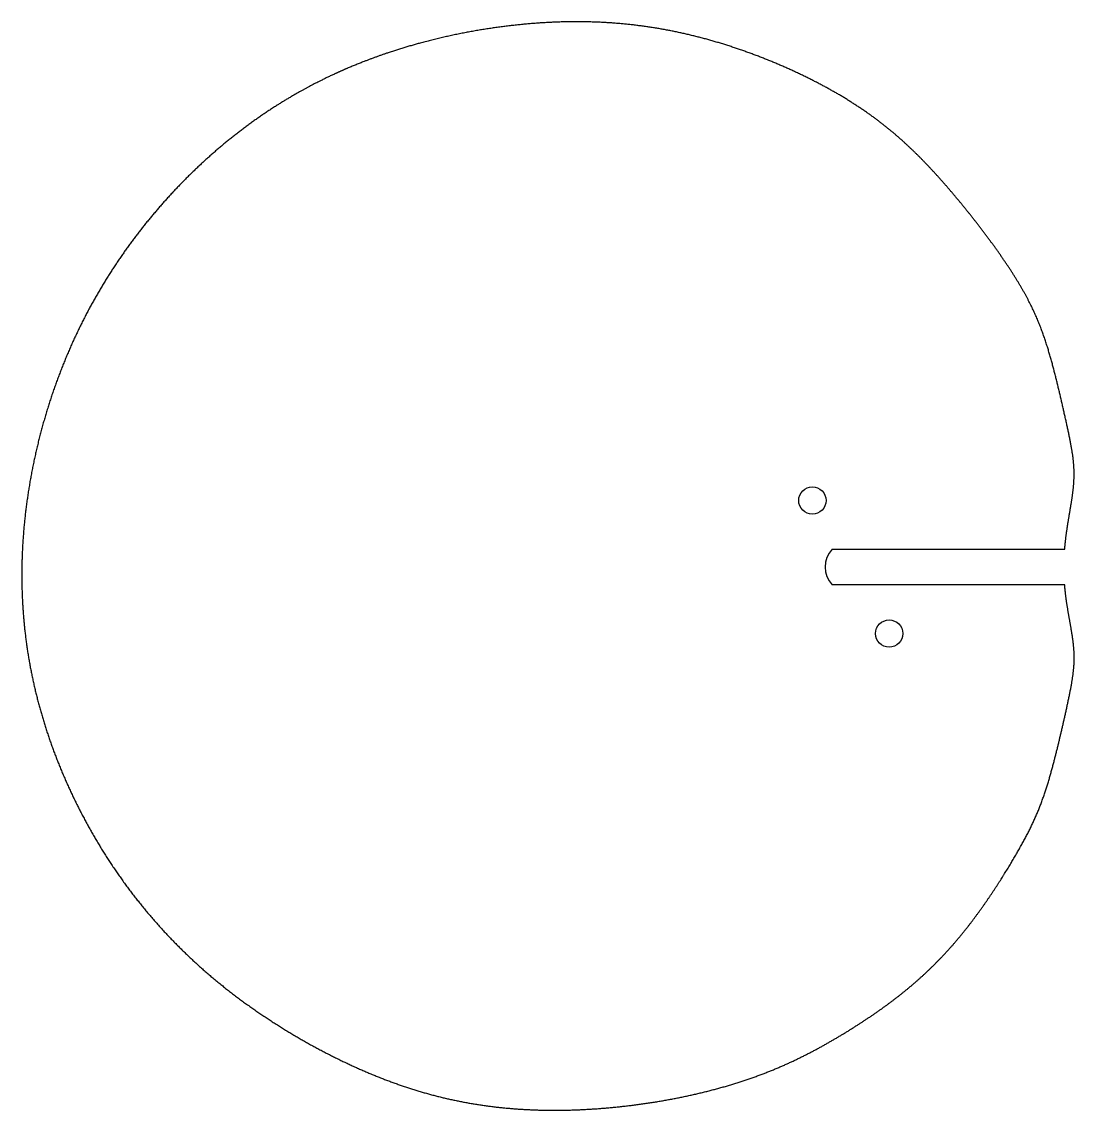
# Model space of a CAD drawing. Header units: millimetres. Extents: x -194 to 52, y -127 to 128.
import ezdxf

# ---------------------------------------------------------------- set-up
doc = ezdxf.new("R2010")
doc.units = ezdxf.units.MM
doc.layers.get('0').update_dxf_attribs({"linetype": 'CONTINUOUS'})

msp = doc.modelspace()

# ---------------------------------------------------------------- linework, layer by layer
for p, q in [((-4.33, 4.15), (50.1, 4.15)), ((50.09, -4.15), (-4.33, -4.15))]:
    msp.add_line(p, q)
for centre in [(-9, 15.59), (9, -15.59)]:
    msp.add_circle(centre, 3.2)
msp.add_arc((0, 0), 6, 136.2378, 223.7622)
for points, knots in [([(50.1, 4.15), (50.16, 4.9), (50.33, 6.69), (50.7, 9.47), (51.33, 13.07), (52.06, 17.2), (52.42, 21.05), (52.27, 24.66), (51.67, 28.42), (50.77, 32.65), (49.7, 37.42), (48.52, 42.5), (47.25, 47.6), (45.85, 52.45), (44.22, 57.02), (42.25, 61.42), (39.83, 65.85), (36.89, 70.5), (33.48, 75.38), (29.7, 80.4), (25.71, 85.4), (21.62, 90.22), (17.51, 94.71), (13.35, 98.83), (9.03, 102.62), (4.42, 106.14), (-0.61, 109.46), (-6.11, 112.64), (-12.08, 115.65), (-18.43, 118.46), (-25.08, 121), (-31.9, 123.21), (-38.82, 125.01), (-45.8, 126.37), (-52.83, 127.29), (-59.95, 127.76), (-67.18, 127.8), (-74.55, 127.41), (-82.06, 126.6), (-89.67, 125.39), (-97.3, 123.75), (-104.89, 121.68), (-110.85, 119.67), (-115.22, 117.97), (-118.09, 116.75), (-119.51, 116.12)], [-0.339353, -0.339353, -0.339353, -0.339353, -0.339353, -0.339353, -0.3333333, -0.325, -0.3166667, -0.3083333, -0.3, -0.2916667, -0.2833333, -0.275, -0.2666667, -0.2583333, -0.25, -0.2416667, -0.2333333, -0.225, -0.2166667, -0.2083333, -0.2, -0.1916667, -0.1833333, -0.175, -0.1666667, -0.1583333, -0.15, -0.1416667, -0.1333333, -0.125, -0.1166667, -0.1083333, -0.1, -0.0916667, -0.0833333, -0.075, -0.0666667, -0.0583333, -0.05, -0.0416667, -0.0333333, -0.025, -0.0166667, -0.0083333, 0, 0, 0, 0, 0, 0]), ([(-119.51, 116.12), (-120.93, 115.48), (-123.74, 114.17), (-127.87, 112.08), (-133.19, 109.04), (-139.51, 104.85), (-145.52, 100.3), (-151.21, 95.41), (-156.61, 90.2), (-161.72, 84.68), (-166.53, 78.86), (-171.04, 72.71), (-175.23, 66.23), (-179.08, 59.4), (-182.56, 52.23), (-185.63, 44.73), (-188.28, 36.97), (-190.47, 29), (-192.19, 20.9), (-193.4, 12.75), (-194.1, 4.62), (-194.26, -3.43), (-193.9, -11.36), (-193.01, -19.16), (-191.59, -26.84), (-189.67, -34.4), (-187.25, -41.86), (-184.34, -49.22), (-180.95, -56.46), (-177.1, -63.54), (-172.78, -70.42), (-168.01, -77.04), (-162.81, -83.34), (-157.22, -89.28), (-151.27, -94.8), (-145.04, -99.9), (-138.59, -104.56), (-132.01, -108.8), (-125.35, -112.62), (-118.65, -116.03), (-111.92, -119.03), (-105.11, -121.61), (-98.15, -123.75), (-90.96, -125.41), (-83.47, -126.57), (-75.65, -127.22), (-67.52, -127.35), (-59.22, -126.98), (-50.91, -126.14), (-42.8, -124.89), (-35.11, -123.27), (-27.98, -121.35), (-21.52, -119.18), (-15.69, -116.81), (-10.38, -114.27), (-5.42, -111.58), (-0.62, -108.72), (4.16, -105.66), (8.96, -102.3), (13.74, -98.57), (18.44, -94.4), (22.94, -89.76), (27.14, -84.76), (30.96, -79.6), (34.35, -74.54), (37.3, -69.8), (39.81, -65.51), (41.94, -61.55), (43.77, -57.61), (45.39, -53.31), (46.88, -48.41), (48.28, -43), (49.58, -37.48), (50.75, -32.28), (51.7, -27.75), (52.31, -23.9), (52.44, -20.37), (52.05, -16.68), (51.31, -12.75), (50.68, -9.28), (50.32, -6.6), (50.15, -4.87), (50.09, -4.15)], [-1, -1, -1, -1, -1, -1, -0.9916667, -0.9833333, -0.975, -0.9666667, -0.9583333, -0.95, -0.9416667, -0.9333333, -0.925, -0.9166667, -0.9083333, -0.9, -0.8916667, -0.8833333, -0.875, -0.8666667, -0.8583333, -0.85, -0.8416667, -0.8333333, -0.825, -0.8166667, -0.8083333, -0.8, -0.7916667, -0.7833333, -0.775, -0.7666667, -0.7583333, -0.75, -0.7416667, -0.7333333, -0.725, -0.7166667, -0.7083333, -0.7, -0.6916667, -0.6833333, -0.675, -0.6666667, -0.6583333, -0.65, -0.6416667, -0.6333333, -0.625, -0.6166667, -0.6083333, -0.6, -0.5916667, -0.5833333, -0.575, -0.5666667, -0.5583333, -0.55, -0.5416667, -0.5333333, -0.525, -0.5166667, -0.5083333, -0.5, -0.4916667, -0.4833333, -0.475, -0.4666667, -0.4583333, -0.45, -0.4416667, -0.4333333, -0.425, -0.4166667, -0.4083333, -0.4, -0.3916667, -0.3833333, -0.375, -0.3666667, -0.3583333, -0.3525385, -0.3525385, -0.3525385, -0.3525385, -0.3525385, -0.3525385])]:
    msp.add_open_spline(points, degree=5, knots=knots)

doc.saveas('drawing.dxf')
